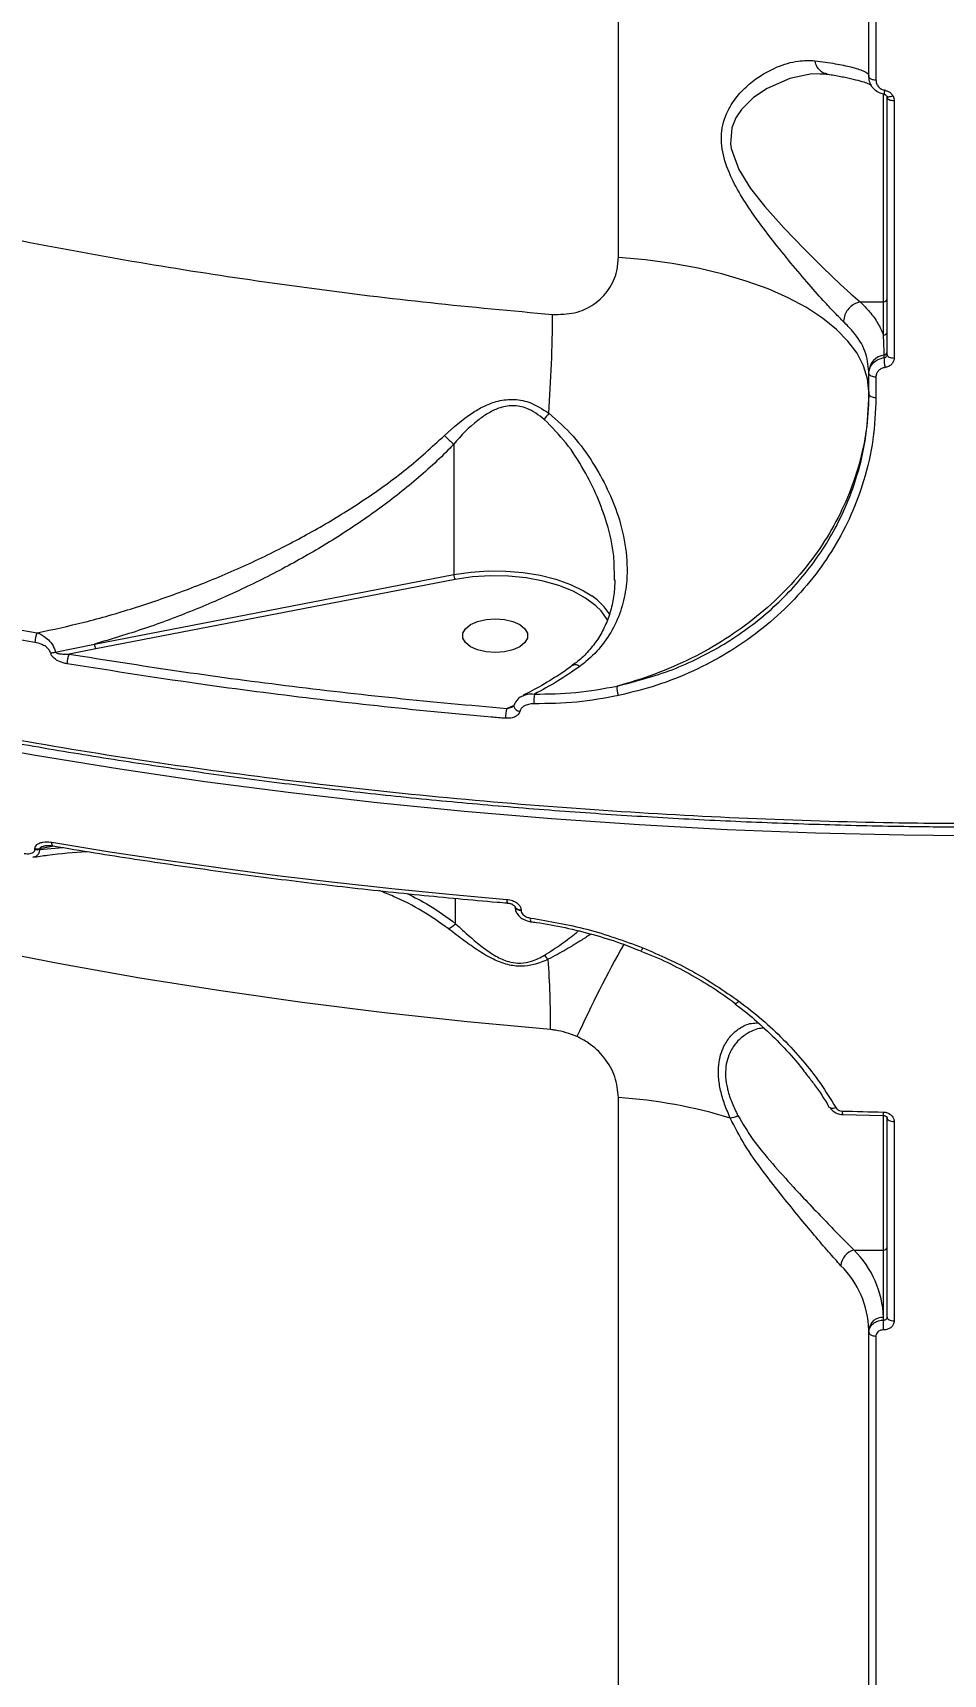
# Model space of a CAD drawing. Header units: millimetres. Extents: x -6523 to 7556, y -5559 to 6101.
# Drawn here: x 1344 to 1469.3, y -1159.7 to -933.8 of the extents above; entities that cross this region are included whole.
import ezdxf

# ---------------------------------------------------------------- set-up
doc = ezdxf.new("R2010")
doc.units = ezdxf.units.MM
for name, color, linetype in [('DIKOM_ОБЪЕКТ', 7, 'Continuous'), ('DIKOM_РАЗМЕР_ЗОНА', 7, 'Continuous'), ('DIKOM_РАЗМЕР_ОБЪЕКТА', 7, 'Continuous')]:
    doc.layers.add(name, color=color, linetype=linetype)
doc.styles.add('style1', font='arial.ttf', dxfattribs={"width": 0.8})
doc.dimstyles.new('1-50', dxfattribs={"dimtxt": 300, "dimasz": 200, "dimexe": 100, "dimexo": 0, "dimgap": 100, "dimtad": 1, "dimtxsty": 'style1', "dimcen": 200, "dimclrd": 7, "dimclre": 7, "dimclrt": 7, "dimadec": 1, "dimazin": 2, "dimtfac": 1, "dimtmove": 0, "dimatfit": 2, "dimfxl": 0, "dimlwd": 25, "dimlwe": 18, "dimarcsym": 0})

# ---------------------------------------------------------------- blocks, each defined once
blk = doc.blocks.new('*D10')
at = {"layer": 'Defpoints', "color": 0, "transparency": 16777216}
for p in [(-1823.23, 4314.24), (3842.01, -3170.82), (6537.88, -3170.82)]:
    blk.add_point(p, dxfattribs=at)
at = {"layer": 'DIKOM_РАЗМЕР_ОБЪЕКТА', "color": 7, "lineweight": 18, "transparency": 16777216}
for p, q in [((-1823.23, 4314.24), (6637.88, 4314.24)), ((3842.01, -3170.82), (6637.88, -3170.82))]:
    blk.add_line(p, q, dxfattribs=at)
at = {"layer": 'DIKOM_РАЗМЕР_ОБЪЕКТА', "color": 7, "lineweight": 25, "transparency": 16777216}
blk.add_line((6537.88, 3914.24), (6537.88, -2770.82), dxfattribs=at)
at = {"layer": 'DIKOM_РАЗМЕР_ОБЪЕКТА', "color": 7, "transparency": 16777216}
for points in [[(6471.22, 3914.24), (6604.55, 3914.24), (6537.88, 4314.24)], [(6471.22, -2770.82), (6604.55, -2770.82), (6537.88, -3170.82)]]:
    blk.add_solid(points, dxfattribs=at)
at = {"layer": 'DIKOM_РАЗМЕР_ОБЪЕКТА', "color": 7, "transparency": 16777216, "insert": (6304.71, 207.11), "char_height": 300, "attachment_point": 5, "rotation": 90, "style": 'style1'}
blk.add_mtext('7500', dxfattribs=at)
blk = doc.blocks.new('*D11')
at = {"layer": 'Defpoints', "color": 0, "transparency": 16777216}
for p in [(-5022.71, -299.32), (4115.33, -1753.09), (4115.33, -4391.39)]:
    blk.add_point(p, dxfattribs=at)
at = {"layer": 'DIKOM_РАЗМЕР_ОБЪЕКТА', "color": 7, "lineweight": 18, "transparency": 16777216}
for p, q in [((-5022.71, -299.32), (-5022.71, -4491.39)), ((4115.33, -1753.09), (4115.33, -4491.39))]:
    blk.add_line(p, q, dxfattribs=at)
at = {"layer": 'DIKOM_РАЗМЕР_ОБЪЕКТА', "color": 7, "lineweight": 25, "transparency": 16777216}
blk.add_line((-4622.71, -4391.39), (3715.33, -4391.39), dxfattribs=at)
at = {"layer": 'DIKOM_РАЗМЕР_ОБЪЕКТА', "color": 7, "transparency": 16777216}
for points in [[(-4622.71, -4324.73), (-4622.71, -4458.06), (-5022.71, -4391.39)], [(3715.33, -4324.73), (3715.33, -4458.06), (4115.33, -4391.39)]]:
    blk.add_solid(points, dxfattribs=at)
at = {"layer": 'DIKOM_РАЗМЕР_ОБЪЕКТА', "color": 7, "transparency": 16777216, "insert": (-175.12, -4158.22), "char_height": 300, "attachment_point": 5, "style": 'style1'}
blk.add_mtext('9150', dxfattribs=at)
blk = doc.blocks.new('*D12')
at = {"layer": 'Defpoints', "color": 0, "transparency": 16777216}
for p in [(-6522.71, -395.62), (6102.86, -1877.31), (6102.86, -5458.89)]:
    blk.add_point(p, dxfattribs=at)
at = {"layer": 'DIKOM_РАЗМЕР_ЗОНА', "color": 7, "lineweight": 18, "transparency": 16777216}
for p, q in [((-6522.71, -395.62), (-6522.71, -5558.89)), ((6102.86, -1877.31), (6102.86, -5558.89))]:
    blk.add_line(p, q, dxfattribs=at)
at = {"layer": 'DIKOM_РАЗМЕР_ЗОНА', "color": 7, "lineweight": 25, "transparency": 16777216}
blk.add_line((-6122.71, -5458.89), (5702.86, -5458.89), dxfattribs=at)
at = {"layer": 'DIKOM_РАЗМЕР_ЗОНА', "color": 7, "transparency": 16777216}
for points in [[(-6122.71, -5392.23), (-6122.71, -5525.56), (-6522.71, -5458.89)], [(5702.86, -5392.23), (5702.86, -5525.56), (6102.86, -5458.89)]]:
    blk.add_solid(points, dxfattribs=at)
at = {"layer": 'DIKOM_РАЗМЕР_ЗОНА', "color": 7, "transparency": 16777216, "insert": (78.38, -5225.72), "char_height": 300, "attachment_point": 5, "style": 'style1'}
blk.add_mtext('12600', dxfattribs=at)
blk = doc.blocks.new('*D13')
at = {"layer": 'Defpoints', "color": 0, "transparency": 16777216}
for p in [(-2358.18, 6101.03), (4341.71, -4605.15), (7455.88, -4605.15)]:
    blk.add_point(p, dxfattribs=at)
at = {"layer": 'DIKOM_РАЗМЕР_ЗОНА', "color": 7, "lineweight": 18, "transparency": 16777216}
for p, q in [((-2358.18, 6101.03), (7555.88, 6101.03)), ((4341.71, -4605.15), (7555.88, -4605.15))]:
    blk.add_line(p, q, dxfattribs=at)
at = {"layer": 'DIKOM_РАЗМЕР_ЗОНА', "color": 7, "lineweight": 25, "transparency": 16777216}
blk.add_line((7455.88, 5701.03), (7455.88, -4205.15), dxfattribs=at)
at = {"layer": 'DIKOM_РАЗМЕР_ЗОНА', "color": 7, "transparency": 16777216}
for points in [[(7389.22, 5701.03), (7522.55, 5701.03), (7455.88, 6101.03)], [(7389.22, -4205.15), (7522.55, -4205.15), (7455.88, -4605.15)]]:
    blk.add_solid(points, dxfattribs=at)
at = {"layer": 'DIKOM_РАЗМЕР_ЗОНА', "color": 7, "transparency": 16777216, "insert": (7222.71, 375.61), "char_height": 300, "attachment_point": 5, "rotation": 90, "style": 'style1'}
blk.add_mtext('10700', dxfattribs=at)

msp = doc.modelspace()

# ---------------------------------------------------------------- linework, layer by layer
at = {"layer": 'DIKOM_ОБЪЕКТ', "color": 7, "linetype": 'Continuous', "lineweight": 15}
for p, q in [((1424.62, -964.745), (1424.62, -586.7)), ((1459.122, -939.877), (1459.122, -838.497)), ((1460.081, -838.843), (1460.081, -940.306)), ((1461.122, -970.856), (1461.122, -942.206)), ((1461.205, -942.278), (1461.208, -942.284)), ((1461.622, -978.129), (1461.622, -942.718)), ((1462.587, -943.15), (1462.587, -978.59)), ((1457.925, -970.856), (1461.122, -970.856)), ((1461.122, -975.427), (1461.122, -970.856)), ((1461.205, -978.529), (1461.205, -978.201)), ((1459.122, -980.715), (1459.122, -980.436)), ((1459.122, -983.547), (1459.122, -980.715)), ((1460.081, -981.178), (1460.081, -984.013)), ((1401.955, -990.442), (1401.955, -1008.394)), ((1352.482, -1017.961), (1401.955, -1008.394)), ((1402.131, -1009.064), (1352.657, -1018.631)), ((1424.078, -1009.147), (1424.064, -1008.719)), ((1347.078, -1019.051), (1352.482, -1017.961)), ((1352.657, -1018.631), (1348.998, -1019.33)), ((1409.247, -1026.817), (1410.184, -1026.415)), ((1346.919, -1045.757), (1344.916, -1046.119)), ((1344.269, -1046.225), (1344.269, -1046.121)), ((1344.916, -1046.223), (1348.117, -1045.954)), ((1344.916, -1046.119), (1344.916, -1046.223)), ((1402.205, -1056.446), (1402.205, -1052.936)), ((1410.375, -1054.061), (1410.375, -1054.12)), ((1411.218, -1054.548), (1411.218, -1054.629)), ((1412.537, -1056.14), (1412.532, -1056.14)), ((1424.62, -1380.371), (1424.62, -1080.362)), ((1455.482, -1082.712), (1461.102, -1082.842)), ((1461.122, -1101.357), (1461.122, -1082.799)), ((1461.622, -1110.585), (1461.622, -1083.156)), ((1462.587, -1083.671), (1462.587, -1111.1)), ((1457.071, -1101.357), (1461.122, -1101.357)), ((1461.122, -1110.626), (1461.122, -1101.357)), ((1461.122, -1110.986), (1461.122, -1110.626)), ((1459.122, -1112.68), (1459.122, -1112.34)), ((1459.122, -1183.825), (1459.122, -1112.68)), ((1460.081, -1113.194), (1460.081, -1184.339))]:
    msp.add_line(p, q, dxfattribs=at)
at = {"layer": 'DIKOM_ОБЪЕКТ', "color": 7, "linetype": 'Continuous', "lineweight": 15, "flags": 128}
for points in [[(1452.397, -939.503), (1451.257, -939.491), (1448.216, -940.13), (1445.094, -941.495), (1443.243, -942.741), (1441.573, -944.389), (1440.803, -945.545), (1440.252, -946.91), (1440.068, -949.097), (1440.155, -949.738), (1441.199, -952.642), (1442.818, -955.239), (1444.783, -957.739), (1447.456, -960.722), (1450.214, -963.572), (1452.776, -966.107), (1455.222, -968.445), (1456.633, -969.741), (1457.919, -970.856), (1457.919, -970.857), (1457.919, -970.857)], [(1459.122, -939.877), (1459.14, -939.959), (1459.194, -940.037), (1459.282, -940.11), (1459.401, -940.175), (1459.546, -940.228), (1459.711, -940.269), (1459.892, -940.295), (1460.081, -940.306)], [(1461.562, -942.508), (1461.598, -942.561), (1461.659, -942.598), (1461.743, -942.619), (1461.849, -942.622), (1461.971, -942.608), (1462.108, -942.577), (1462.255, -942.529), (1462.407, -942.468)], [(1461.622, -942.718), (1461.64, -942.801), (1461.695, -942.88), (1461.783, -942.954), (1461.903, -943.019), (1462.048, -943.073), (1462.215, -943.113), (1462.397, -943.14), (1462.587, -943.15)], [(1459.122, -983.207), (1458.939, -981.429), (1458.394, -979.667), (1457.491, -977.938), (1456.237, -976.257), (1454.645, -974.639), (1452.729, -973.099), (1450.507, -971.651), (1447.999, -970.309), (1445.227, -969.084), (1442.217, -967.989), (1438.997, -967.031), (1435.595, -966.222), (1432.043, -965.567), (1428.373, -965.073), (1424.62, -964.745)], [(1461.622, -978.129), (1461.64, -978.217), (1461.695, -978.302), (1461.783, -978.381), (1461.903, -978.45), (1462.048, -978.507), (1462.215, -978.551), (1462.397, -978.579), (1462.587, -978.59)], [(1459.122, -980.715), (1459.14, -980.803), (1459.194, -980.888), (1459.282, -980.966), (1459.401, -981.036), (1459.546, -981.094), (1459.711, -981.137), (1459.892, -981.166), (1460.081, -981.178)], [(1459.122, -983.547), (1459.14, -983.636), (1459.194, -983.721), (1459.282, -983.8), (1459.401, -983.87), (1459.546, -983.928), (1459.711, -983.972), (1459.892, -984.001), (1460.081, -984.013)], [(1476.119, -1044.37), (1463.932, -1044.264), (1451.756, -1043.976), (1439.601, -1043.506), (1427.478, -1042.854), (1415.397, -1042.022), (1403.367, -1041.009), (1391.4, -1039.817), (1379.505, -1038.447), (1367.692, -1036.899), (1355.971, -1035.176), (1344.352, -1033.278), (1332.846, -1031.207), (1321.46, -1028.965), (1310.206, -1026.554), (1299.092, -1023.976), (1288.129, -1021.233), (1277.324, -1018.327), (1266.688, -1015.261), (1256.229, -1012.037), (1245.956, -1008.658), (1235.878, -1005.127), (1226.003, -1001.447)], [(1401.955, -1008.394), (1404.291, -1008.049), (1406.7, -1007.884), (1409.13, -1007.903), (1411.528, -1008.106), (1413.842, -1008.488), (1416.022, -1009.041), (1418.021, -1009.753), (1419.795, -1010.608), (1420.943, -1011.324)], [(1422.233, -1013.391), (1421.519, -1012.676), (1420.112, -1011.62), (1418.404, -1010.689), (1416.437, -1009.906), (1414.258, -1009.289), (1411.919, -1008.853), (1409.478, -1008.609), (1406.993, -1008.563), (1404.524, -1008.716), (1402.131, -1009.064)], [(1423.145, -1014.717), (1422.591, -1013.832), (1422.233, -1013.391)], [(1407.663, -1019.114), (1406.395, -1019.02), (1405.23, -1018.746), (1404.262, -1018.314), (1403.569, -1017.759), (1403.208, -1017.126), (1403.208, -1016.467), (1403.569, -1015.834), (1404.262, -1015.279), (1405.23, -1014.847), (1406.395, -1014.573), (1407.663, -1014.479), (1408.93, -1014.573), (1410.096, -1014.847), (1411.064, -1015.279), (1411.756, -1015.834), (1412.117, -1016.467), (1412.117, -1017.126), (1411.756, -1017.759), (1411.064, -1018.314), (1410.096, -1018.746), (1408.93, -1019.02), (1407.663, -1019.114)], [(1415.274, -1071.019), (1403.807, -1069.957), (1392.407, -1068.716), (1381.086, -1067.296), (1369.855, -1065.699), (1358.723, -1063.926), (1347.702, -1061.979), (1336.801, -1059.86), (1326.03, -1057.571), (1315.401, -1055.114), (1304.921, -1052.491), (1294.602, -1049.704), (1284.453, -1046.757), (1274.482, -1043.651), (1264.701, -1040.391), (1255.117, -1036.978), (1245.739, -1033.416), (1236.577, -1029.709), (1227.638, -1025.86)], [(1346.61, -1045.233), (1354.305, -1046.487), (1362.045, -1047.664), (1369.827, -1048.765), (1377.649, -1049.788), (1385.508, -1050.734), (1393.401, -1051.601), (1401.324, -1052.391), (1409.276, -1053.101)], [(1346.755, -1045.73), (1346.748, -1045.729), (1346.701, -1045.696), (1346.663, -1045.627), (1346.634, -1045.524), (1346.616, -1045.391), (1346.61, -1045.233)], [(1410.375, -1054.031), (1410.375, -1054.036), (1410.413, -1054.18), (1410.528, -1054.313), (1410.711, -1054.425), (1410.947, -1054.505), (1411.218, -1054.548)], [(1410.375, -1054.122), (1410.413, -1054.261), (1410.528, -1054.394), (1410.711, -1054.506), (1410.947, -1054.586), (1411.218, -1054.629)], [(1440.709, -1067.386), (1440.751, -1067.405), (1440.817, -1067.399), (1440.9, -1067.363), (1440.998, -1067.3), (1441.108, -1067.212), (1441.225, -1067.1)], [(1453.749, -1081.716), (1453.785, -1081.762), (1453.86, -1081.812), (1453.963, -1081.841), (1454.09, -1081.847), (1454.236, -1081.831), (1454.395, -1081.792), (1454.563, -1081.732)], [(1455.457, -1082.226), (1456.16, -1082.245), (1456.864, -1082.263), (1457.567, -1082.28), (1458.27, -1082.296), (1458.973, -1082.312), (1459.677, -1082.328), (1460.38, -1082.343), (1461.084, -1082.357)], [(1461.622, -1083.156), (1461.64, -1083.254), (1461.695, -1083.349), (1461.783, -1083.436), (1461.903, -1083.514), (1462.048, -1083.578), (1462.215, -1083.626), (1462.397, -1083.658), (1462.587, -1083.671)], [(1461.622, -1110.585), (1461.64, -1110.684), (1461.695, -1110.778), (1461.783, -1110.866), (1461.903, -1110.943), (1462.048, -1111.007), (1462.215, -1111.056), (1462.397, -1111.087), (1462.587, -1111.1)], [(1459.122, -1112.68), (1459.14, -1112.778), (1459.194, -1112.872), (1459.282, -1112.959), (1459.401, -1113.036), (1459.546, -1113.101), (1459.711, -1113.149), (1459.892, -1113.181), (1460.081, -1113.194)]]:
    msp.add_lwpolyline(points, dxfattribs=at)
at = {"layer": 'DIKOM_ОБЪЕКТ', "color": 7, "linetype": 'Continuous', "lineweight": 15}
for centre, radius, start, end in [((1458.557, -941.389), 2.798, 341.34461, 353.03623), ((1461.144, -970.378), 0.479, 267.37551, 357.04118), ((1170.027, -969.993), 245.554, 356.22009, 359.39478), ((1461.144, -974.949), 0.479, 267.36116, 357.05553), ((1461.153, -977.735), 0.469, 276.35962, 357.6556), ((1461.465, -980.532), 2.346, 96.37153, 177.66593), ((1467.37, -978.626), 6.166, 179.09849, 191.78598), ((1450.924, -1014.05), 45.43, 142.16085, 143.51787), ((1403.265, -1008.408), 1.31, 179.39886, 210.04709), ((1416.295, -1018.357), 8.43, 31.54586, 56.53983), ((1347.217, -1017.715), 2.947, 153.80744, 180.22386), ((1353.792, -1017.975), 1.31, 179.38757, 210.02021), ((1346.381, -1016.979), 2.186, 271.13348, 288.60959), ((1351.668, -1020.644), 2.976, 153.8006, 180.45495), ((1417.569, -1025.758), 4.602, 168.50763, 185.21713), ((1427.385, -1023.998), 2.96, 174.91612, 200.79614), ((1414.525, -1028.135), 5.441, 165.97222, 180.38476), ((1411.154, -1026.243), 0.979, 198.94016, 264.03178), ((1344.586, -1044.252), 1.896, 260.39652, 280.04681), ((1344.585, -1044.357), 1.895, 260.40015, 280.0643), ((1409.936, -1053.247), 0.676, 167.56196, 210.47668), ((1400.286, -1054.64), 2.636, 289.99371, 316.73057), ((1413.397, -1055.868), 0.907, 166.66135, 197.47701), ((1579.288, -1145.45), 176.405, 150.73414, 155.38308), ((1416.725, -1059.199), 2.779, 214.59334, 230.32607), ((1287.02, -1070.456), 128.256, 359.74851, 4.0768), ((1427.176, -1059.529), 0.848, 311.16919, 344.66007), ((1420.155, -1147.751), 67.536, 72.88679, 86.20969), ((1438.564, -1077.092), 6.285, 283.47138, 293.53178), ((1457.291, -1082.376), 1.84, 175.33623, 190.51353), ((1463.556, -1082.506), 2.476, 176.54266, 187.79224), ((1457.634, -1103.664), 2.375, 103.71048, 176.34696), ((1447.353, -1111.124), 13.778, 2.07245, 45.14138), ((1461.155, -1100.89), 0.469, 265.95878, 355.24606), ((1446.008, -1112.814), 13.122, 2.07225, 45.13884), ((1460.989, -1112.495), 1.874, 85.94749, 175.25454), ((1483.657, -1112.299), 22.574, 176.66526, 180.14914)]:
    msp.add_arc(centre, radius, start, end, dxfattribs=at)
for points, knots in [([(1095.22, -776.293), (1095.232, -778.817), (1095.262, -785.049), (1096.606, -794.964), (1099.142, -805.994), (1102.921, -817.034), (1107.935, -828.044), (1114.21, -838.986), (1121.595, -849.606), (1130.037, -859.876), (1139.456, -869.776), (1150.018, -879.48), (1161.734, -888.946), (1174.593, -898.134), (1188.298, -906.835), (1202.78, -915.031), (1217.954, -922.717), (1234.079, -930.025), (1251.141, -936.913), (1269.101, -943.345), (1286.349, -948.797), (1302.67, -953.381), (1317.943, -957.228), (1333.573, -960.727), (1349.507, -963.863), (1365.669, -966.626), (1382.073, -969.009), (1398.702, -971.042), (1409.946, -972.072), (1415.567, -972.587)], [0, 0, 0, 0, 0.0269365, 0.0664876, 0.1060695, 0.1456206, 0.186327, 0.2270668, 0.2677729, 0.3071935, 0.3466441, 0.3860646, 0.426635, 0.4672388, 0.5078094, 0.5471363, 0.5864932, 0.6258202, 0.6662927, 0.7067989, 0.7472716, 0.7786852, 0.8100984, 0.8417628, 0.8734268, 0.9049435, 0.93646, 0.96823, 1, 1, 1, 1]), ([(1067.672, -874.183), (1068.208, -875.491), (1070.347, -880.712), (1075.371, -889.686), (1082.8, -901.171), (1091.651, -912.518), (1101.81, -923.695), (1113.086, -934.454), (1125.405, -944.768), (1138.682, -954.621), (1153.135, -964.173), (1168.762, -973.376), (1185.537, -982.19), (1203.091, -990.421), (1221.344, -998.053), (1240.205, -1005.087), (1259.981, -1011.636), (1280.643, -1017.657), (1302.136, -1023.114), (1323.065, -1027.685), (1343.272, -1031.465), (1362.642, -1034.551), (1382.347, -1037.163), (1402.338, -1039.285), (1422.399, -1040.897), (1442.43, -1041.993), (1460.298, -1042.556), (1471.541, -1042.626), (1476.119, -1042.654)], [0, 0, 0, 0, 0.0137841, 0.0550017, 0.0961877, 0.1385698, 0.1809865, 0.2233689, 0.2645547, 0.3057723, 0.3469582, 0.3893404, 0.431757, 0.4741392, 0.5153252, 0.5565428, 0.5977286, 0.640111, 0.6825276, 0.7249095, 0.760756, 0.7966441, 0.8325322, 0.8687603, 0.9049887, 0.9402992, 0.9756893, 1, 1, 1, 1]), ([(1067.613, -874.485), (1067.813, -874.962), (1068.83, -877.385), (1070.966, -881.707), (1074.027, -887.441), (1077.407, -893.109), (1081.075, -898.716), (1085.041, -904.264), (1089.303, -909.755), (1093.863, -915.188), (1098.722, -920.567), (1103.881, -925.891), (1109.344, -931.164), (1115.101, -936.375), (1121.127, -941.504), (1127.402, -946.528), (1133.913, -951.44), (1140.659, -956.241), (1147.644, -960.932), (1154.868, -965.516), (1162.334, -969.995), (1170.044, -974.369), (1177.999, -978.64), (1186.203, -982.808), (1194.659, -986.876), (1203.358, -990.838), (1212.27, -994.682), (1221.36, -998.391), (1230.604, -1001.954), (1239.998, -1005.372), (1249.546, -1008.646), (1259.251, -1011.778), (1269.115, -1014.769), (1279.142, -1017.62), (1289.333, -1020.332), (1299.693, -1022.905), (1310.224, -1025.34), (1320.925, -1027.636), (1331.765, -1029.787), (1342.701, -1031.783), (1353.694, -1033.617), (1364.734, -1035.287), (1375.826, -1036.796), (1386.974, -1038.143), (1398.181, -1039.331), (1409.45, -1040.358), (1420.786, -1041.226), (1432.189, -1041.935), (1443.665, -1042.485), (1455.216, -1042.871), (1466.044, -1043.098), (1473.021, -1043.12), (1476.121, -1043.13)], [0, 0, 0, 0, 0.0050089, 0.0254361, 0.045783, 0.0660727, 0.0863284, 0.1065727, 0.1268271, 0.1471078, 0.1674373, 0.1878384, 0.2083332, 0.2289378, 0.2495476, 0.2700462, 0.2904527, 0.3107901, 0.3310812, 0.3513489, 0.3716164, 0.3919015, 0.4122246, 0.4326089, 0.4530771, 0.473652, 0.4942678, 0.5147984, 0.5352285, 0.5555809, 0.5758794, 0.5961468, 0.6164061, 0.6366783, 0.6569812, 0.6773377, 0.6977713, 0.7183047, 0.7389178, 0.7594862, 0.7799395, 0.8003083, 0.8206163, 0.8408862, 0.8611415, 0.8814047, 0.901692, 0.9220266, 0.9424306, 0.9629283, 0.9835286, 1, 1, 1, 1]), ([(1455.64, -973.594), (1455.256, -973.217), (1454.48, -972.455), (1452.894, -970.743), (1450.868, -968.458), (1448.395, -965.552), (1445.806, -962.368), (1443.433, -959.223), (1441.392, -956.131), (1439.77, -953.08), (1438.906, -950.325), (1438.763, -948.101), (1438.964, -946.475), (1439.47, -944.944), (1440.372, -943.284), (1441.745, -941.632), (1443.836, -939.88), (1446.435, -938.447), (1449.229, -937.585), (1450.927, -937.639), (1451.694, -937.664)], [0, 0, 0, 0, 0.0446336, 0.0901852, 0.1578905, 0.2276916, 0.2976113, 0.3691172, 0.4242604, 0.4808155, 0.5408153, 0.5708601, 0.6019603, 0.6340833, 0.667039, 0.7192634, 0.7727748, 0.8517181, 0.9329864, 1, 1, 1, 1]), ([(1451.694, -937.664), (1452.66, -937.799), (1454.606, -938.071), (1456.864, -938.545), (1458.278, -939.003), (1459.006, -939.434), (1459.083, -939.68), (1459.122, -939.803)], [0, 0, 0, 0, 0.21064105, 0.42475272, 0.67621189, 0.8374036, 1, 1, 1, 1]), ([(1453.316, -939.461), (1453.223, -939.453), (1452.898, -939.425), (1452.407, -939.087), (1451.951, -938.519), (1451.756, -937.994), (1451.703, -937.709), (1451.694, -937.664)], [0, 0, 0, 0, 0.11619365, 0.40487137, 0.69361717, 0.95078622, 1, 1, 1, 1]), ([(1452.397, -939.463), (1452.698, -939.449), (1453.038, -939.432), (1453.316, -939.504), (1453.349, -939.512)], [0, 0, 0, 0, 0.8832139, 1, 1, 1, 1]), ([(1453.31, -939.502), (1453.578, -939.542), (1454.525, -939.686), (1455.87, -939.946), (1457.329, -940.274), (1458.402, -940.579), (1459.105, -940.832), (1459.323, -940.939), (1459.411, -940.982)], [0, 0, 0, 0, 0.0821013, 0.2901292, 0.4974125, 0.7020433, 0.8789664, 1, 1, 1, 1]), ([(1461.205, -942.278), (1460.927, -942.204), (1460.364, -942.052), (1459.682, -941.483), (1459.211, -940.734), (1459.152, -940.162), (1459.122, -939.877)], [0, 0, 0, 0, 0.242519, 0.4917039, 0.7472658, 1, 1, 1, 1]), ([(1460.081, -940.306), (1460.099, -940.475), (1460.134, -940.811), (1460.416, -941.254), (1460.826, -941.593), (1461.167, -941.684), (1461.334, -941.729)], [0, 0, 0, 0, 0.2566061, 0.5136445, 0.761207, 1, 1, 1, 1]), ([(1461.334, -941.729), (1461.491, -941.77), (1461.805, -941.853), (1462.177, -942.127), (1462.335, -942.36), (1462.407, -942.468)], [0, 0, 0, 0, 0.350921, 0.7014248, 1, 1, 1, 1]), ([(1461.207, -942.288), (1461.23, -942.291), (1461.298, -942.301), (1461.402, -942.35), (1461.502, -942.43), (1461.575, -942.503), (1461.575, -942.534), (1461.575, -942.534)], [0, 0, 0, 0, 0.1198421, 0.3575321, 0.6333282, 0.9995359, 1, 1, 1, 1]), ([(1461.622, -942.718), (1461.617, -942.667), (1461.611, -942.596), (1461.573, -942.528), (1461.562, -942.508)], [0, 0, 0, 0, 0.72049197, 1, 1, 1, 1]), ([(1462.407, -942.468), (1462.439, -942.529), (1462.549, -942.745), (1462.572, -942.982), (1462.587, -943.15)], [0, 0, 0, 0, 0.2879967, 1, 1, 1, 1]), ([(1415.567, -972.587), (1416.589, -972.576), (1418.647, -972.556), (1421.377, -971.271), (1423.408, -969.242), (1424.468, -966.932), (1424.576, -965.37), (1424.62, -964.745)], [0, 0, 0, 0, 0.2099182, 0.4229014, 0.6382662, 0.8553572, 1, 1, 1, 1]), ([(1457.919, -970.857), (1457.663, -970.931), (1457.149, -971.078), (1456.467, -971.599), (1455.948, -972.272), (1455.698, -972.93), (1455.639, -973.373), (1455.64, -973.553), (1455.64, -973.594)], [0, 0, 0, 0, 0.212368, 0.4247091, 0.637034, 0.8493825, 0.9655127, 1, 1, 1, 1]), ([(1457.919, -970.857), (1457.921, -970.856), (1457.923, -970.856), (1457.925, -970.856), (1457.925, -970.856)], [0, 0, 0, 0, 0.8038747, 1, 1, 1, 1]), ([(1457.925, -970.856), (1458.375, -971.311), (1459.325, -972.272), (1460.416, -973.801), (1460.886, -974.884), (1461.122, -975.427)], [0, 0, 0, 0, 0.3093536, 0.6532109, 1, 1, 1, 1]), ([(1459.122, -980.436), (1459.013, -979.507), (1458.791, -977.621), (1457.362, -975.33), (1456.063, -974.02), (1455.64, -973.594)], [0, 0, 0, 0, 0.3958782, 0.8032207, 1, 1, 1, 1]), ([(1461.205, -978.201), (1461.205, -978.06), (1461.203, -977.357), (1461.177, -976.419), (1461.134, -975.64), (1461.122, -975.427)], [0, 0, 0, 0, 0.1536616, 0.7682954, 1, 1, 1, 1]), ([(1461.205, -978.529), (1461.26, -978.519), (1461.369, -978.499), (1461.502, -978.411), (1461.593, -978.293), (1461.621, -978.191), (1461.622, -978.136), (1461.622, -978.129)], [0, 0, 0, 0, 0.2404195, 0.4811869, 0.7223344, 0.9628287, 1, 1, 1, 1]), ([(1459.122, -980.715), (1459.123, -980.676), (1459.128, -980.386), (1459.266, -979.848), (1459.72, -979.207), (1460.387, -978.72), (1460.932, -978.593), (1461.205, -978.529)], [0, 0, 0, 0, 0.0372392, 0.2780904, 0.5188666, 0.7594051, 1, 1, 1, 1]), ([(1461.334, -979.885), (1461.17, -979.922), (1460.842, -979.996), (1460.441, -980.283), (1460.168, -980.662), (1460.085, -980.982), (1460.082, -981.155), (1460.081, -981.178)], [0, 0, 0, 0, 0.2407312, 0.4813854, 0.7221443, 0.9627968, 1, 1, 1, 1]), ([(1462.587, -978.59), (1462.587, -978.613), (1462.583, -978.786), (1462.501, -979.107), (1462.228, -979.487), (1461.827, -979.774), (1461.498, -979.848), (1461.334, -979.885)], [0, 0, 0, 0, 0.0372109, 0.2778946, 0.5185709, 0.7592448, 1, 1, 1, 1]), ([(1400.654, -989.265), (1401.883, -988.155), (1403.567, -986.635), (1406.049, -985.212), (1407.884, -984.476), (1410.015, -984.156), (1412.606, -984.606), (1414.153, -985.604), (1415.047, -986.181)], [0, 0, 0, 0, 0.3030778, 0.4152375, 0.5295146, 0.6687573, 0.8085416, 1, 1, 1, 1]), ([(1459.122, -983.207), (1459.063, -984.79), (1458.945, -987.956), (1458.003, -992.654), (1456.491, -997.249), (1454.378, -1001.677), (1451.704, -1005.884), (1448.473, -1009.804), (1444.739, -1013.392), (1440.55, -1016.599), (1435.941, -1019.368), (1430.981, -1021.668), (1427.077, -1023.024), (1424.861, -1023.621), (1424.436, -1023.735)], [0, 0, 0, 0, 0.0874421, 0.174886, 0.2633133, 0.3520198, 0.4404464, 0.5297506, 0.6193402, 0.7086428, 0.7985514, 0.8887519, 0.9786629, 1, 1, 1, 1]), ([(1424.436, -1023.735), (1427.001, -1023.071), (1430.887, -1022.064), (1435.711, -1019.904), (1440.303, -1017.399), (1444.486, -1014.335), (1448.159, -1010.809), (1451.462, -1006.998), (1454.189, -1002.798), (1456.278, -998.32), (1457.735, -994.189), (1458.88, -989.263), (1459.041, -985.463), (1459.122, -983.547)], [0, 0, 0, 0, 0.1307423, 0.1980619, 0.2653848, 0.3961147, 0.4634494, 0.5307832, 0.6611976, 0.7283469, 0.7954929, 0.8968899, 1, 1, 1, 1]), ([(1460.081, -984.013), (1459.998, -985.951), (1459.833, -989.827), (1458.582, -995.245), (1456.737, -1000.211), (1454.387, -1004.696), (1451.482, -1008.898), (1448.033, -1012.748), (1444.104, -1016.201), (1439.746, -1019.214), (1435, -1021.711), (1429.957, -1023.731), (1426.396, -1024.61), (1424.618, -1025.049)], [0, 0, 0, 0, 0.1021838, 0.2043676, 0.2924918, 0.3808935, 0.4690136, 0.5574024, 0.646077, 0.7344679, 0.8228841, 0.9115797, 1, 1, 1, 1]), ([(1414.397, -987.038), (1413.637, -986.457), (1412.342, -985.465), (1410.047, -985.014), (1408.189, -985.397), (1406.609, -986.184), (1404.458, -987.724), (1402.942, -989.238), (1401.953, -990.432), (1401.952, -990.434)], [0, 0, 0, 0, 0.1886185, 0.3216793, 0.4555525, 0.5691422, 0.6831349, 0.9996943, 1, 1, 1, 1]), ([(1424.064, -1008.719), (1424.064, -1007.75), (1424.063, -1005.312), (1423.171, -1001.565), (1421.756, -997.612), (1419.868, -993.895), (1417.559, -990.205), (1415.45, -988.093), (1414.397, -987.038)], [0, 0, 0, 0, 0.1257151, 0.3161104, 0.4793114, 0.6425493, 0.8215644, 1, 1, 1, 1]), ([(1415.047, -986.181), (1416.203, -987.202), (1418.519, -989.247), (1421.106, -992.896), (1423.18, -996.588), (1424.763, -1000.53), (1425.757, -1004.771), (1425.917, -1008.829), (1425.331, -1012.357), (1424.237, -1015.351), (1422.525, -1018.068), (1420.761, -1019.918), (1419.581, -1020.811), (1419.29, -1021.03)], [0, 0, 0, 0, 0.1071383, 0.2145773, 0.3113458, 0.4080916, 0.5217536, 0.6352949, 0.7192618, 0.8031755, 0.8878189, 0.9724044, 1, 1, 1, 1]), ([(1344.573, -1016.415), (1346.741, -1015.945), (1351.185, -1014.983), (1357.866, -1013.058), (1364.628, -1010.744), (1371.334, -1008.038), (1377.793, -1005.008), (1383.945, -1001.693), (1389.798, -998.044), (1395.486, -993.99), (1398.932, -990.839), (1400.654, -989.265)], [0, 0, 0, 0, 0.1079554, 0.2212627, 0.3345722, 0.4497819, 0.5649859, 0.6720711, 0.7791311, 0.8896215, 1, 1, 1, 1]), ([(1400.654, -989.265), (1400.684, -989.295), (1400.9, -989.508), (1401.357, -989.94), (1401.744, -990.261), (1401.952, -990.434)], [0, 0, 0, 0, 0.0700058, 0.497808, 1, 1, 1, 1]), ([(1401.955, -990.442), (1401.783, -990.62), (1400.05, -992.414), (1396.523, -995.639), (1391.07, -999.849), (1385.264, -1003.712), (1379.11, -1007.268), (1372.729, -1010.484), (1366.113, -1013.363), (1359.36, -1015.907), (1354.775, -1017.276), (1352.482, -1017.961)], [0, 0, 0, 0, 0.0129732, 0.1306081, 0.2483364, 0.3704456, 0.4925894, 0.6182937, 0.7440052, 0.872, 1, 1, 1, 1]), ([(1401.952, -990.434), (1401.953, -990.434), (1401.955, -990.436), (1401.955, -990.439), (1401.955, -990.441), (1401.955, -990.442)], [0, 0, 0, 0, 0.3454531, 0.8162086, 1, 1, 1, 1]), ([(1279.288, -1001.927), (1284.531, -1003.332), (1295.018, -1006.141), (1311.212, -1009.919), (1327.701, -1013.399), (1338.949, -1015.409), (1344.573, -1016.415)], [0, 0, 0, 0, 0.249098, 0.4981957, 0.7490981, 1, 1, 1, 1]), ([(1344.27, -1017.727), (1338.674, -1016.727), (1327.482, -1014.726), (1310.991, -1011.251), (1294.718, -1007.46), (1284.131, -1004.624), (1278.837, -1003.206)], [0, 0, 0, 0, 0.2490979, 0.4981963, 0.7490995, 1, 1, 1, 1]), ([(1424.137, -1009.133), (1424.108, -1009.814), (1424.046, -1011.265), (1423.591, -1013.372), (1422.853, -1015.419), (1421.837, -1017.272), (1420.55, -1018.915), (1419.371, -1020.11), (1418.543, -1020.68), (1418.307, -1020.842)], [0, 0, 0, 0, 0.1479178, 0.3153672, 0.4784144, 0.6367998, 0.7899166, 0.9400841, 1, 1, 1, 1]), ([(1344.573, -1016.415), (1344.663, -1016.449), (1345.141, -1016.627), (1345.88, -1017.092), (1346.553, -1017.826), (1346.934, -1018.469), (1347.029, -1018.852), (1347.078, -1019.051)], [0, 0, 0, 0, 0.0825594, 0.4350667, 0.6772473, 0.8330107, 1, 1, 1, 1]), ([(1346.424, -1019.164), (1346.384, -1019.046), (1346.302, -1018.811), (1345.97, -1018.443), (1345.381, -1018.042), (1344.759, -1017.82), (1344.349, -1017.742), (1344.27, -1017.727)], [0, 0, 0, 0, 0.1455933, 0.2899991, 0.5321388, 0.9098143, 1, 1, 1, 1]), ([(1348.693, -1020.667), (1348.605, -1020.651), (1348.17, -1020.57), (1347.511, -1020.333), (1346.896, -1019.911), (1346.551, -1019.528), (1346.466, -1019.286), (1346.424, -1019.164)], [0, 0, 0, 0, 0.0951141, 0.4719385, 0.7157481, 0.8572166, 1, 1, 1, 1]), ([(1347.078, -1019.051), (1347.096, -1019.072), (1347.13, -1019.115), (1347.248, -1019.179), (1347.505, -1019.262), (1348.032, -1019.335), (1348.561, -1019.348), (1348.924, -1019.333), (1348.998, -1019.33)], [0, 0, 0, 0, 0.0461062, 0.0901406, 0.2101686, 0.4599259, 0.8892667, 1, 1, 1, 1]), ([(1409.084, -1028.172), (1408.427, -1028.116), (1405.138, -1027.835), (1396.602, -1027.047), (1383.539, -1025.64), (1366.644, -1023.498), (1355.116, -1021.68), (1348.693, -1020.667)], [0, 0, 0, 0, 0.0321641, 0.1608348, 0.4183956, 0.675958, 1, 1, 1, 1]), ([(1348.998, -1019.33), (1353.923, -1020.115), (1363.773, -1021.686), (1378.779, -1023.682), (1393.927, -1025.435), (1404.14, -1026.356), (1409.247, -1026.817)], [0, 0, 0, 0, 0.24931683, 0.49862785, 0.74931475, 1, 1, 1, 1]), ([(1418.336, -1020.866), (1418.312, -1020.884), (1417.384, -1021.603), (1415.493, -1022.802), (1413.23, -1024.171), (1411.893, -1024.804), (1411.495, -1024.992)], [0, 0, 0, 0, 0.0107212, 0.4189253, 0.8271119, 1, 1, 1, 1]), ([(1419.29, -1021.03), (1418.269, -1021.737), (1416.217, -1023.155), (1414.115, -1024.278), (1413.06, -1024.842)], [0, 0, 0, 0, 0.4978743, 1, 1, 1, 1]), ([(1419.29, -1021.03), (1419.262, -1021.013), (1419.151, -1020.946), (1418.877, -1020.818), (1418.549, -1020.743), (1418.405, -1020.857), (1418.347, -1020.902)], [0, 0, 0, 0, 0.0693313, 0.2758984, 0.712394, 1, 1, 1, 1]), ([(1411.504, -1025.056), (1411.358, -1025.122), (1410.977, -1025.293), (1410.54, -1025.778), (1410.256, -1026.231), (1410.242, -1026.484), (1410.241, -1026.498)], [0, 0, 0, 0, 0.2380485, 0.6202644, 0.979406, 1, 1, 1, 1]), ([(1411.523, -1025.057), (1411.712, -1024.968), (1412.164, -1024.755), (1412.73, -1024.81), (1413.06, -1024.842)], [0, 0, 0, 0, 0.4158782, 1, 1, 1, 1]), ([(1424.618, -1025.049), (1422.723, -1025.397), (1418.906, -1026.097), (1414.969, -1026.15), (1412.987, -1026.177)], [0, 0, 0, 0, 0.4964816, 1, 1, 1, 1]), ([(1413.06, -1024.842), (1414.972, -1024.816), (1418.823, -1024.766), (1422.556, -1024.081), (1424.436, -1023.735)], [0, 0, 0, 0, 0.4964776, 1, 1, 1, 1]), ([(1411.052, -1027.217), (1411.042, -1027.251), (1411.001, -1027.404), (1410.829, -1027.673), (1410.425, -1027.974), (1409.818, -1028.181), (1409.335, -1028.175), (1409.084, -1028.172)], [0, 0, 0, 0, 0.0490769, 0.2179211, 0.4266734, 0.7022369, 1, 1, 1, 1]), ([(1409.247, -1026.817), (1409.414, -1026.784), (1409.69, -1026.73), (1409.955, -1026.62), (1410.059, -1026.577)], [0, 0, 0, 0, 0.609668, 1, 1, 1, 1]), ([(1410.243, -1026.471), (1410.244, -1026.469), (1410.248, -1026.455), (1410.224, -1026.494), (1410.155, -1026.543), (1410.086, -1026.569), (1410.06, -1026.579)], [0, 0, 0, 0, 0.0715069, 0.4239301, 0.7838185, 1, 1, 1, 1]), ([(1412.987, -1026.177), (1412.738, -1026.19), (1412.245, -1026.216), (1411.645, -1026.46), (1411.215, -1026.801), (1411.105, -1027.082), (1411.052, -1027.217)], [0, 0, 0, 0, 0.2974092, 0.5890428, 0.80284, 1, 1, 1, 1]), ([(1344.269, -1046.121), (1344.278, -1046.038), (1344.299, -1045.853), (1344.486, -1045.586), (1344.844, -1045.345), (1345.515, -1045.156), (1346.144, -1045.16), (1346.564, -1045.226), (1346.61, -1045.233)], [0, 0, 0, 0, 0.0933595, 0.2087434, 0.372046, 0.5792919, 0.9536328, 1, 1, 1, 1]), ([(1345.844, -1045.717), (1345.691, -1045.747), (1345.433, -1045.799), (1345.131, -1045.906), (1344.976, -1046.003), (1344.923, -1046.073), (1344.919, -1046.104), (1344.916, -1046.119)], [0, 0, 0, 0, 0.4354412, 0.7384825, 0.9012684, 0.9514507, 1, 1, 1, 1]), ([(1345.857, -1045.72), (1345.899, -1045.711), (1346.092, -1045.672), (1346.409, -1045.673), (1346.675, -1045.724), (1346.755, -1045.739)], [0, 0, 0, 0, 0.1615256, 0.7464242, 1, 1, 1, 1]), ([(1346.755, -1045.73), (1348.679, -1046.049), (1354.257, -1046.975), (1363.562, -1048.388), (1374.692, -1049.916), (1385.901, -1051.285), (1396.98, -1052.474), (1404.812, -1053.204), (1408.877, -1053.549), (1409.354, -1053.59)], [0, 0, 0, 0, 0.0939998, 0.2725869, 0.45118, 0.62977, 0.8083563, 0.9775431, 1, 1, 1, 1]), ([(1342.81, -1046.777), (1343.081, -1046.804), (1343.474, -1046.843), (1343.917, -1046.713), (1344.136, -1046.565), (1344.252, -1046.395), (1344.264, -1046.278), (1344.269, -1046.225)], [0, 0, 0, 0, 0.4300532, 0.6258295, 0.7881039, 0.905276, 1, 1, 1, 1]), ([(1344.916, -1046.223), (1344.907, -1046.327), (1344.885, -1046.556), (1344.743, -1046.881), (1344.47, -1047.146), (1344.199, -1047.299), (1344.014, -1047.289), (1343.986, -1047.287)], [0, 0, 0, 0, 0.1757898, 0.3853197, 0.6532077, 0.9480092, 1, 1, 1, 1]), ([(1343.986, -1047.288), (1344.662, -1047.19), (1347.146, -1046.83), (1349.644, -1046.582), (1351.442, -1046.503), (1351.456, -1046.502)], [0, 0, 0, 0, 0.27090768, 0.9945221, 1, 1, 1, 1]), ([(1401.187, -1057.117), (1400.009, -1056.287), (1397.653, -1054.626), (1394.399, -1052.946), (1392.331, -1052.138), (1391.657, -1051.875)], [0, 0, 0, 0, 0.4025411, 0.8054, 1, 1, 1, 1]), ([(1395.508, -1052.289), (1396.525, -1052.794), (1398.918, -1053.983), (1401.005, -1055.547), (1402.205, -1056.446)], [0, 0, 0, 0, 0.4248458, 1, 1, 1, 1]), ([(1409.276, -1053.101), (1409.527, -1053.141), (1410.003, -1053.216), (1410.597, -1053.522), (1410.987, -1053.884), (1411.187, -1054.235), (1411.209, -1054.454), (1411.218, -1054.548)], [0, 0, 0, 0, 0.2791436, 0.5293727, 0.7216231, 0.8794185, 1, 1, 1, 1]), ([(1409.354, -1053.595), (1409.393, -1053.597), (1409.585, -1053.607), (1409.879, -1053.695), (1410.155, -1053.838), (1410.294, -1053.953), (1410.357, -1054.025), (1410.378, -1054.067), (1410.377, -1054.064), (1410.376, -1054.063)], [0, 0, 0, 0, 0.089189, 0.4438765, 0.6662827, 0.7916683, 0.8805801, 0.9641274, 1, 1, 1, 1]), ([(1410.395, -1054.12), (1410.399, -1054.267), (1410.408, -1054.6), (1410.654, -1055.083), (1411.068, -1055.548), (1411.678, -1055.924), (1412.202, -1056.105), (1412.504, -1056.134), (1412.533, -1056.136)], [0, 0, 0, 0, 0.1382153, 0.3122919, 0.4985055, 0.7184556, 0.9730583, 1, 1, 1, 1]), ([(1411.218, -1054.629), (1411.223, -1054.683), (1411.234, -1054.823), (1411.356, -1055.06), (1411.619, -1055.326), (1412.021, -1055.556), (1412.349, -1055.624), (1412.515, -1055.659)], [0, 0, 0, 0, 0.1010706, 0.2613583, 0.4607137, 0.7264894, 1, 1, 1, 1]), ([(1414.951, -1061.338), (1414.312, -1061.613), (1413.201, -1062.091), (1411.253, -1062.38), (1409.282, -1062.133), (1407.241, -1061.311), (1405.261, -1060.138), (1403.21, -1058.671), (1401.91, -1057.672), (1401.187, -1057.117)], [0, 0, 0, 0, 0.1491, 0.2596143, 0.3716442, 0.4987559, 0.6525302, 0.8069815, 1, 1, 1, 1]), ([(1402.205, -1056.446), (1402.849, -1057.036), (1403.996, -1058.088), (1405.809, -1059.632), (1407.557, -1060.856), (1409.277, -1061.667), (1410.489, -1061.872), (1411.573, -1061.875), (1412.922, -1061.605), (1413.879, -1061.082), (1414.437, -1060.777)], [0, 0, 0, 0, 0.2010484, 0.3583984, 0.5149432, 0.6385097, 0.7217777, 0.7449591, 0.8512732, 1, 1, 1, 1]), ([(1412.515, -1055.659), (1415.125, -1056.097), (1420.41, -1056.985), (1425.445, -1058.823), (1427.994, -1059.753)], [0, 0, 0, 0, 0.4938646, 1, 1, 1, 1]), ([(1412.533, -1056.172), (1412.798, -1056.202), (1414.384, -1056.384), (1417.278, -1056.956), (1421.174, -1057.906), (1424.672, -1058.983), (1426.816, -1059.835), (1427.724, -1060.196)], [0, 0, 0, 0, 0.0509974, 0.305496, 0.5598302, 0.8135616, 1, 1, 1, 1]), ([(1414.437, -1060.777), (1415.24, -1060.263), (1416.845, -1059.234), (1418.348, -1058.064), (1419.02, -1057.53), (1419.129, -1057.443)], [0, 0, 0, 0, 0.4551767, 0.9110058, 1, 1, 1, 1]), ([(1420.859, -1057.87), (1420.442, -1058.133), (1419.435, -1058.769), (1417.493, -1059.999), (1415.798, -1060.892), (1414.951, -1061.338)], [0, 0, 0, 0, 0.2610804, 0.6307887, 1, 1, 1, 1]), ([(1427.723, -1060.198), (1428.341, -1060.441), (1430.171, -1061.161), (1433.093, -1062.598), (1436.461, -1064.496), (1438.993, -1066.119), (1440.347, -1067.148), (1440.692, -1067.41)], [0, 0, 0, 0, 0.1318597, 0.3903436, 0.6500109, 0.9107011, 1, 1, 1, 1]), ([(1427.994, -1059.753), (1430.316, -1060.77), (1435.015, -1062.826), (1439.139, -1065.665), (1441.225, -1067.1)], [0, 0, 0, 0, 0.49417494, 1, 1, 1, 1]), ([(1440.642, -1067.466), (1440.815, -1067.589), (1442.033, -1068.453), (1444.119, -1070.243), (1446.855, -1072.84), (1449.049, -1075.225), (1450.226, -1076.786), (1450.665, -1077.368)], [0, 0, 0, 0, 0.04359962, 0.30785973, 0.57391716, 0.84119068, 1, 1, 1, 1]), ([(1441.225, -1067.1), (1442.297, -1067.93), (1444.441, -1069.588), (1447.358, -1072.328), (1450.05, -1075.262), (1452.496, -1078.39), (1453.874, -1080.618), (1454.563, -1081.732)], [0, 0, 0, 0, 0.1978326, 0.3955005, 0.5931684, 0.7965815, 1, 1, 1, 1]), ([(1440.028, -1083.205), (1439.756, -1082.565), (1439.213, -1081.287), (1438.649, -1079.379), (1438.367, -1077.536), (1438.393, -1075.372), (1438.999, -1073.394), (1440.077, -1071.812), (1441.368, -1070.727), (1442.661, -1070.108), (1443.574, -1070.099), (1443.892, -1070.095)], [0, 0, 0, 0, 0.0900067, 0.1798988, 0.270671, 0.3614191, 0.5230695, 0.6440421, 0.7651669, 0.9180546, 1, 1, 1, 1]), ([(1418.916, -1071.968), (1417.936, -1071.608), (1416.852, -1071.211), (1415.61, -1071.051), (1415.389, -1071.03), (1415.274, -1071.019)], [0, 0, 0, 0, 0.8217822, 0.9078717, 1, 1, 1, 1]), ([(1424.62, -1080.362), (1424.523, -1079.401), (1424.331, -1077.497), (1422.815, -1074.858), (1420.89, -1072.994), (1419.435, -1072.238), (1418.916, -1071.968)], [0, 0, 0, 0, 0.2885691, 0.5716284, 0.8470351, 1, 1, 1, 1]), ([(1444.674, -1070.817), (1444.521, -1070.821), (1443.747, -1070.841), (1442.562, -1071.377), (1441.194, -1072.365), (1440.049, -1073.819), (1439.398, -1075.612), (1439.343, -1077.532), (1439.511, -1078.66), (1439.805, -1079.848), (1440.223, -1081.102), (1440.79, -1082.27), (1441.074, -1082.855)], [0, 0, 0, 0, 0.0403891, 0.2040699, 0.3320479, 0.4598302, 0.6272801, 0.713975, 0.8006776, 0.8133773, 0.9066133, 1, 1, 1, 1]), ([(1450.665, -1077.368), (1450.975, -1077.762), (1452.045, -1079.125), (1453.036, -1080.602), (1453.632, -1081.707), (1453.661, -1081.76)], [0, 0, 0, 0, 0.2795228, 0.9653497, 1, 1, 1, 1]), ([(1453.771, -1081.711), (1453.813, -1081.791), (1453.96, -1082.072), (1454.412, -1082.426), (1454.974, -1082.689), (1455.351, -1082.681), (1455.483, -1082.678)], [0, 0, 0, 0, 0.1326434, 0.4639052, 0.8123776, 1, 1, 1, 1]), ([(1454.563, -1081.732), (1454.624, -1081.816), (1454.746, -1081.983), (1455.035, -1082.152), (1455.285, -1082.218), (1455.427, -1082.225), (1455.457, -1082.226)], [0, 0, 0, 0, 0.3055752, 0.6115065, 0.917879, 1, 1, 1, 1]), ([(1455.264, -1103.513), (1454.709, -1102.895), (1453.597, -1101.659), (1451.62, -1099.327), (1449.499, -1096.786), (1447.12, -1093.859), (1444.554, -1090.568), (1441.958, -1086.967), (1440.657, -1084.429), (1440.028, -1083.205)], [0, 0, 0, 0, 0.1316553, 0.2634907, 0.3951428, 0.5268781, 0.688296, 0.8495367, 1, 1, 1, 1]), ([(1441.074, -1082.855), (1441.737, -1083.962), (1443.122, -1086.272), (1445.841, -1089.498), (1448.51, -1092.476), (1451.014, -1095.144), (1453.223, -1097.458), (1455.306, -1099.612), (1456.478, -1100.77), (1457.071, -1101.357)], [0, 0, 0, 0, 0.1463783, 0.305498, 0.4689934, 0.6008979, 0.735097, 0.8657021, 1, 1, 1, 1]), ([(1461.084, -1082.357), (1461.195, -1082.365), (1461.474, -1082.386), (1461.897, -1082.549), (1462.278, -1082.846), (1462.537, -1083.236), (1462.571, -1083.526), (1462.587, -1083.671)], [0, 0, 0, 0, 0.1418148, 0.356637, 0.5713135, 0.7857008, 1, 1, 1, 1]), ([(1461.102, -1082.846), (1461.133, -1082.846), (1461.219, -1082.846), (1461.356, -1082.886), (1461.487, -1082.955), (1461.575, -1083.036), (1461.619, -1083.116), (1461.624, -1083.142), (1461.622, -1083.158), (1461.622, -1083.159)], [0, 0, 0, 0, 0.0834588, 0.23362, 0.3870805, 0.5495684, 0.7301897, 0.9908108, 1, 1, 1, 1]), ([(1459.122, -1112.68), (1459.131, -1112.554), (1459.156, -1112.236), (1459.395, -1111.757), (1459.847, -1111.326), (1460.447, -1111.036), (1460.897, -1111.002), (1461.122, -1110.986)], [0, 0, 0, 0, 0.14073212, 0.35546921, 0.57026992, 0.7851186, 1, 1, 1, 1]), ([(1462.587, -1111.1), (1462.58, -1111.194), (1462.562, -1111.433), (1462.382, -1111.791), (1462.042, -1112.111), (1461.591, -1112.325), (1461.253, -1112.347), (1461.084, -1112.358)], [0, 0, 0, 0, 0.1406504, 0.3551272, 0.5698954, 0.7849166, 1, 1, 1, 1]), ([(1461.122, -1110.986), (1461.178, -1110.984), (1461.29, -1110.981), (1461.44, -1110.916), (1461.554, -1110.813), (1461.613, -1110.696), (1461.619, -1110.617), (1461.622, -1110.585)], [0, 0, 0, 0, 0.2153774, 0.4303921, 0.645256, 0.8595208, 1, 1, 1, 1]), ([(1461.084, -1112.358), (1460.971, -1112.365), (1460.746, -1112.379), (1460.445, -1112.521), (1460.218, -1112.734), (1460.098, -1112.973), (1460.086, -1113.132), (1460.081, -1113.194)], [0, 0, 0, 0, 0.21520107, 0.43018051, 0.64503796, 0.85948181, 1, 1, 1, 1])]:
    msp.add_open_spline(points, degree=3, knots=knots, dxfattribs=at)

# ---------------------------------------------------------------- dimensions: what is measured, and where the dimension line sits
at = {"layer": 'DIKOM_РАЗМЕР_ЗОНА'}
dim = msp.add_linear_dim(base=(7455.882, -4605.145), p1=(-2358.182, 6101.03), p2=(4341.706, -4605.145), angle=90, text='10700', dimstyle='1-50', override={"dimasz": 400, "dimgap": 80}, dxfattribs=at)
dim.commit()
dim.dimension.update_dxf_attribs({"geometry": '*D13', "text_midpoint": (7455.882, 375.606), "dimtype": 160})
dim = msp.add_linear_dim(base=(6102.859, -5458.894), p1=(-6522.706, -395.616), p2=(6102.859, -1877.311), text='12600', dimstyle='1-50', override={"dimasz": 400, "dimgap": 80}, dxfattribs=at)
dim.commit()
dim.dimension.update_dxf_attribs({"geometry": '*D12', "text_midpoint": (78.382, -5458.894), "dimtype": 160})
at = {"layer": 'DIKOM_РАЗМЕР_ОБЪЕКТА'}
dim = msp.add_linear_dim(base=(6537.882, -3170.823), p1=(-1823.231, 4314.242), p2=(3842.008, -3170.823), angle=90, text='7500', dimstyle='1-50', override={"dimasz": 400, "dimgap": 80}, dxfattribs=at)
dim.commit()
dim.dimension.update_dxf_attribs({"geometry": '*D10', "text_midpoint": (6537.882, 207.106), "dimtype": 160})
dim = msp.add_linear_dim(base=(4115.332, -4391.394), p1=(-5022.706, -299.317), p2=(4115.332, -1753.089), text='9150', dimstyle='1-50', override={"dimasz": 400, "dimgap": 80}, dxfattribs=at)
dim.commit()
dim.dimension.update_dxf_attribs({"geometry": '*D11', "text_midpoint": (-175.118, -4391.394), "dimtype": 160})

doc.saveas('drawing.dxf')
